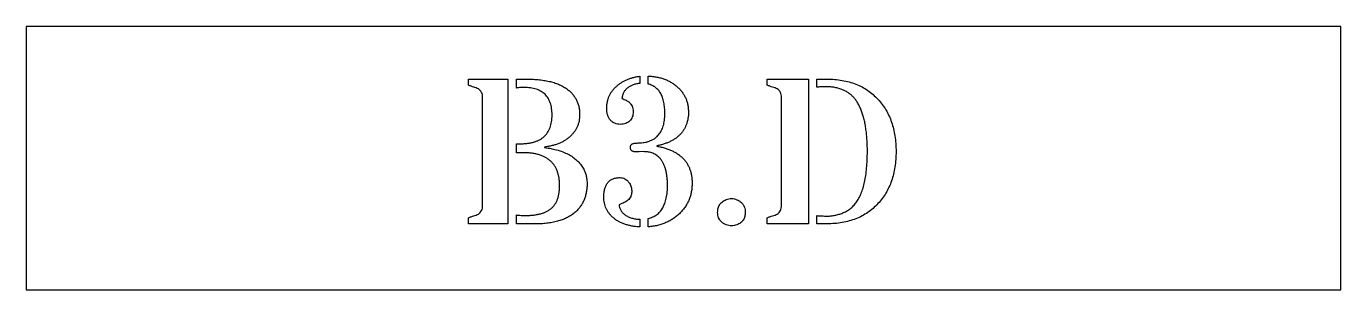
# Model space of a CAD drawing. Header units: millimetres. Extents: x -75 to 75, y -15 to 15.
import ezdxf

# ---------------------------------------------------------------- set-up
doc = ezdxf.new("R2010")
doc.units = ezdxf.units.MM

msp = doc.modelspace()

# ---------------------------------------------------------------- linework, layer by layer
at = {"color": 7, "linetype": 'Continuous', "lineweight": 25}
for p, q in [((75, 15), (-75, 15)), ((-75, 15), (-75, -15)), ((75, -15), (75, 15)), ((-4.99, 9.31), (-4.99, 8.5)), ((-4.03, 8.43), (-4.03, 9.33)), ((-24.54, 8.99), (-20.03, 8.99)), ((-24.54, 8.3), (-24.54, 8.99)), ((-20.03, 8.99), (-20.03, -7.5)), ((-19.07, 7.96), (-19.07, 8.99)), ((-19.07, 8.99), (-17.86, 8.99)), ((9.56, 8.99), (14.25, 8.99)), ((9.56, 8.3), (9.56, 8.99)), ((14.25, 8.99), (14.25, -7.5)), ((15.22, 8.06), (15.22, 8.99)), ((15.22, 8.99), (16.35, 8.99)), ((-22.92, -5.37), (-22.92, 6.85)), ((11.18, -5.37), (11.18, 6.85)), ((-19.07, 0.6), (-19.07, 1.62)), ((-19.07, 1.62), (-18.63, 1.62)), ((-18.23, 0.6), (-19.07, 0.6)), ((-15.87, 1.25), (-15.87, 1.2)), ((-4.54, 0.73), (-5.07, 0.72)), ((-3.04, 1.39), (-3.04, 1.34)), ((-24.54, -7.5), (-24.54, -6.82)), ((-20.03, -7.5), (-24.54, -7.5)), ((-19.07, -7.5), (-19.07, -6.48)), ((-16.81, -7.5), (-19.07, -7.5)), ((-4.99, -6.98), (-4.99, -7.85)), ((-4.03, -7.84), (-4.03, -6.88)), ((9.56, -7.5), (9.56, -6.82)), ((14.25, -7.5), (9.56, -7.5)), ((15.22, -7.5), (15.22, -6.56)), ((16.35, -7.5), (15.22, -7.5)), ((-75, -15), (75, -15))]:
    msp.add_line(p, q, dxfattribs=at)
for points, knots in [([(-7.7, 8.12), (-7.61, 8.2), (-7.42, 8.36), (-7.13, 8.58), (-6.81, 8.76), (-6.48, 8.92), (-6.13, 9.06), (-5.77, 9.17), (-5.39, 9.26), (-5.12, 9.29), (-4.99, 9.31)], [0, 0, 0, 0, 0.122322, 0.243459, 0.364364, 0.486494, 0.610617, 0.736038, 0.866043, 1, 1, 1, 1]), ([(-4.03, 9.33), (-3.86, 9.32), (-3.53, 9.3), (-3.05, 9.23), (-2.59, 9.12), (-2.16, 8.99), (-1.75, 8.81), (-1.37, 8.6), (-1.01, 8.36), (-0.8, 8.18), (-0.69, 8.08)], [0, 0, 0, 0, 0.139196, 0.272803, 0.40169, 0.525554, 0.646876, 0.765131, 0.882664, 1, 1, 1, 1]), ([(-23.41, 7.87), (-23.49, 7.91), (-23.66, 8), (-23.94, 8.08), (-24.24, 8.17), (-24.44, 8.26), (-24.54, 8.3)], [0, 0, 0, 0, 0.22531, 0.466031, 0.724648, 1, 1, 1, 1]), ([(-22.92, 6.85), (-22.93, 6.97), (-22.94, 7.18), (-23.03, 7.48), (-23.18, 7.72), (-23.34, 7.82), (-23.41, 7.87)], [0, 0, 0, 0, 0.290745, 0.539847, 0.771163, 1, 1, 1, 1]), ([(-18.23, 8.03), (-18.32, 8.03), (-18.48, 8.04), (-18.71, 8.02), (-18.9, 8), (-19.02, 7.97), (-19.07, 7.96)], [0, 0, 0, 0, 0.3105938, 0.5810695, 0.8076348, 1, 1, 1, 1]), ([(-15, 4.9), (-15, 5.03), (-15.01, 5.28), (-15.04, 5.63), (-15.1, 5.96), (-15.19, 6.27), (-15.31, 6.55), (-15.45, 6.81), (-15.61, 7.05), (-15.8, 7.26), (-16.02, 7.44), (-16.26, 7.6), (-16.53, 7.74), (-16.82, 7.85), (-17.14, 7.93), (-17.48, 7.99), (-17.85, 8.03), (-18.1, 8.03), (-18.23, 8.03)], [0, 0, 0, 0, 0.073256, 0.142857, 0.20786, 0.269568, 0.327778, 0.384347, 0.439742, 0.493912, 0.549134, 0.604879, 0.662323, 0.722146, 0.785595, 0.852562, 0.924084, 1, 1, 1, 1]), ([(-17.86, 8.99), (-17.62, 8.98), (-17.14, 8.98), (-16.44, 8.92), (-15.8, 8.83), (-15.2, 8.71), (-14.64, 8.55), (-14.14, 8.35), (-13.68, 8.12), (-13.4, 7.93), (-13.27, 7.84)], [0, 0, 0, 0, 0.153647, 0.297705, 0.433299, 0.560245, 0.679386, 0.791625, 0.898345, 1, 1, 1, 1]), ([(-13.27, 7.84), (-13.16, 7.75), (-12.93, 7.58), (-12.65, 7.27), (-12.4, 6.94), (-12.2, 6.59), (-12.04, 6.21), (-11.93, 5.81), (-11.86, 5.38), (-11.86, 5.08), (-11.85, 4.93)], [0, 0, 0, 0, 0.128318, 0.251031, 0.372069, 0.491818, 0.612166, 0.735956, 0.865148, 1, 1, 1, 1]), ([(-6.23, 6.38), (-6.16, 6.31), (-6.01, 6.16), (-5.86, 5.9), (-5.77, 5.6), (-5.74, 5.29), (-5.76, 4.97), (-5.83, 4.68), (-5.96, 4.43), (-6.13, 4.21), (-6.35, 4.05), (-6.6, 3.92), (-6.89, 3.85), (-7.21, 3.82), (-7.53, 3.85), (-7.83, 3.94), (-8.1, 4.09), (-8.34, 4.3), (-8.53, 4.56), (-8.66, 4.87), (-8.75, 5.23), (-8.77, 5.62), (-8.75, 6.01), (-8.7, 6.39), (-8.61, 6.74), (-8.49, 7.06), (-8.33, 7.35), (-8.15, 7.62), (-7.94, 7.88), (-7.78, 8.04), (-7.7, 8.12)], [0, 0, 0, 0, 0.034461, 0.067224, 0.10105, 0.136607, 0.171719, 0.2043, 0.234934, 0.265008, 0.295081, 0.325715, 0.358665, 0.394537, 0.430851, 0.464933, 0.498496, 0.533007, 0.5684, 0.605379, 0.645255, 0.689125, 0.73407, 0.775941, 0.815631, 0.852734, 0.889335, 0.925537, 0.962327, 1, 1, 1, 1]), ([(-4.99, 8.5), (-5.12, 8.48), (-5.37, 8.46), (-5.73, 8.35), (-6.06, 8.21), (-6.36, 8.02), (-6.62, 7.78), (-6.82, 7.49), (-6.96, 7.16), (-7.01, 6.91), (-7.03, 6.78)], [0, 0, 0, 0, 0.133908, 0.26202, 0.384959, 0.505784, 0.624733, 0.742932, 0.866485, 1, 1, 1, 1]), ([(-2.13, 5.03), (-2.13, 5.26), (-2.14, 5.7), (-2.23, 6.32), (-2.38, 6.87), (-2.58, 7.34), (-2.85, 7.73), (-3.19, 8.05), (-3.58, 8.29), (-3.88, 8.38), (-4.03, 8.43)], [0, 0, 0, 0, 0.164408, 0.31148, 0.443838, 0.563959, 0.674934, 0.781338, 0.887875, 1, 1, 1, 1]), ([(-0.69, 8.08), (-0.59, 7.99), (-0.39, 7.8), (-0.14, 7.49), (0.08, 7.16), (0.26, 6.81), (0.4, 6.45), (0.49, 6.07), (0.55, 5.67), (0.56, 5.4), (0.56, 5.26)], [0, 0, 0, 0, 0.129921, 0.255852, 0.379054, 0.500379, 0.621819, 0.744499, 0.870142, 1, 1, 1, 1]), ([(10.69, 7.87), (10.61, 7.91), (10.44, 8), (10.16, 8.08), (9.86, 8.17), (9.66, 8.26), (9.56, 8.3)], [0, 0, 0, 0, 0.22531, 0.466031, 0.724648, 1, 1, 1, 1]), ([(11.18, 6.85), (11.17, 6.97), (11.16, 7.18), (11.07, 7.48), (10.92, 7.72), (10.77, 7.82), (10.69, 7.87)], [0, 0, 0, 0, 0.290745, 0.539847, 0.771163, 1, 1, 1, 1]), ([(18.16, 7.77), (18.02, 7.82), (17.72, 7.93), (17.28, 8.04), (16.83, 8.1), (16.41, 8.12), (16.02, 8.11), (15.69, 8.11), (15.43, 8.09), (15.28, 8.07), (15.22, 8.06)], [0, 0, 0, 0, 0.158773, 0.311478, 0.460153, 0.60623, 0.738362, 0.848714, 0.935159, 1, 1, 1, 1]), ([(16.35, 8.99), (16.65, 8.98), (17.24, 8.97), (18.1, 8.86), (18.91, 8.68), (19.67, 8.43), (20.38, 8.11), (21.03, 7.7), (21.65, 7.24), (22.01, 6.88), (22.19, 6.69)], [0, 0, 0, 0, 0.140012, 0.273036, 0.400556, 0.523866, 0.64384, 0.761988, 0.879988, 1, 1, 1, 1]), ([(20.98, 0.75), (20.98, 0.99), (20.98, 1.46), (20.94, 2.14), (20.89, 2.79), (20.81, 3.4), (20.71, 3.97), (20.6, 4.5), (20.45, 5), (20.29, 5.46), (20.1, 5.88), (19.89, 6.26), (19.66, 6.61), (19.41, 6.92), (19.13, 7.19), (18.83, 7.42), (18.51, 7.62), (18.28, 7.72), (18.16, 7.77)], [0, 0, 0, 0, 0.090101, 0.175154, 0.256099, 0.332618, 0.404913, 0.473083, 0.537435, 0.598096, 0.655333, 0.70967, 0.761905, 0.811288, 0.859222, 0.906594, 0.953167, 1, 1, 1, 1]), ([(-7.03, 6.78), (-6.94, 6.75), (-6.78, 6.69), (-6.56, 6.58), (-6.37, 6.49), (-6.28, 6.41), (-6.23, 6.38)], [0, 0, 0, 0, 0.320156, 0.589764, 0.816871, 1, 1, 1, 1]), ([(22.19, 6.69), (22.36, 6.5), (22.69, 6.12), (23.11, 5.49), (23.46, 4.81), (23.76, 4.09), (23.98, 3.32), (24.14, 2.5), (24.24, 1.64), (24.25, 1.05), (24.26, 0.75)], [0, 0, 0, 0, 0.117448, 0.234368, 0.35252, 0.472918, 0.596868, 0.725275, 0.859575, 1, 1, 1, 1]), ([(-18.63, 1.62), (-18.48, 1.62), (-18.2, 1.63), (-17.78, 1.67), (-17.4, 1.73), (-17.05, 1.82), (-16.72, 1.93), (-16.42, 2.07), (-16.15, 2.24), (-15.9, 2.44), (-15.69, 2.65), (-15.5, 2.9), (-15.35, 3.17), (-15.22, 3.47), (-15.12, 3.79), (-15.05, 4.14), (-15.01, 4.51), (-15, 4.77), (-15, 4.9)], [0, 0, 0, 0, 0.078446, 0.152262, 0.221245, 0.286318, 0.347922, 0.406837, 0.463262, 0.518174, 0.572319, 0.626961, 0.682122, 0.739471, 0.799145, 0.862337, 0.928901, 1, 1, 1, 1]), ([(-11.85, 4.93), (-11.86, 4.81), (-11.86, 4.57), (-11.92, 4.22), (-12, 3.88), (-12.12, 3.56), (-12.28, 3.26), (-12.46, 2.96), (-12.69, 2.69), (-12.86, 2.53), (-12.94, 2.44)], [0, 0, 0, 0, 0.130401, 0.255875, 0.378967, 0.500647, 0.622103, 0.744814, 0.870528, 1, 1, 1, 1]), ([(0.56, 5.26), (0.56, 5.14), (0.56, 4.88), (0.52, 4.52), (0.44, 4.17), (0.34, 3.84), (0.22, 3.53), (0.06, 3.24), (-0.12, 2.97), (-0.33, 2.72), (-0.58, 2.48), (-0.84, 2.27), (-1.14, 2.08), (-1.47, 1.89), (-1.82, 1.74), (-2.2, 1.6), (-2.61, 1.48), (-2.9, 1.42), (-3.04, 1.39)], [0, 0, 0, 0, 0.0661067, 0.1290315, 0.1893043, 0.2484584, 0.3050883, 0.3620978, 0.4177234, 0.4738379, 0.5314031, 0.5905455, 0.6510804, 0.714446, 0.7807471, 0.8499926, 0.9231593, 1, 1, 1, 1]), ([(-2.85, 2.64), (-2.79, 2.71), (-2.67, 2.86), (-2.53, 3.11), (-2.4, 3.38), (-2.3, 3.66), (-2.22, 3.98), (-2.17, 4.31), (-2.13, 4.66), (-2.13, 4.91), (-2.13, 5.03)], [0, 0, 0, 0, 0.109877, 0.221228, 0.335964, 0.456364, 0.581754, 0.713126, 0.852812, 1, 1, 1, 1]), ([(-12.94, 2.44), (-13.04, 2.36), (-13.22, 2.2), (-13.53, 1.99), (-13.86, 1.81), (-14.22, 1.64), (-14.59, 1.51), (-15, 1.4), (-15.42, 1.31), (-15.72, 1.27), (-15.87, 1.25)], [0, 0, 0, 0, 0.114026, 0.22952, 0.347419, 0.468605, 0.593892, 0.722696, 0.858311, 1, 1, 1, 1]), ([(-5.4, 0.7), (-5.45, 0.7), (-5.55, 0.7), (-5.68, 0.73), (-5.8, 0.76), (-5.9, 0.82), (-5.97, 0.9), (-6.02, 0.98), (-6.06, 1.09), (-6.06, 1.2), (-6.06, 1.31), (-6.02, 1.42), (-5.97, 1.51), (-5.9, 1.58), (-5.8, 1.64), (-5.68, 1.67), (-5.55, 1.7), (-5.45, 1.7), (-5.4, 1.7)], [0, 0, 0, 0, 0.081858, 0.153864, 0.218805, 0.27584, 0.32981, 0.382792, 0.437973, 0.5, 0.562027, 0.617208, 0.67019, 0.72416, 0.781195, 0.846136, 0.918142, 1, 1, 1, 1]), ([(-5.4, 1.7), (-5.25, 1.71), (-4.99, 1.72), (-4.64, 1.75), (-4.36, 1.79), (-4.1, 1.85), (-3.82, 1.96), (-3.55, 2.07), (-3.32, 2.19), (-3.15, 2.32), (-2.99, 2.47), (-2.9, 2.58), (-2.85, 2.64)], [0, 0, 0, 0, 0.154296, 0.280653, 0.378131, 0.448389, 0.566687, 0.697476, 0.76751, 0.840837, 0.917791, 1, 1, 1, 1]), ([(-14.14, -3.13), (-14.14, -2.98), (-14.15, -2.7), (-14.19, -2.28), (-14.28, -1.9), (-14.38, -1.54), (-14.53, -1.2), (-14.7, -0.89), (-14.92, -0.61), (-15.15, -0.36), (-15.43, -0.13), (-15.73, 0.07), (-16.07, 0.23), (-16.44, 0.37), (-16.84, 0.47), (-17.28, 0.55), (-17.74, 0.59), (-18.07, 0.6), (-18.23, 0.6)], [0, 0, 0, 0, 0.0689987, 0.1345251, 0.1967076, 0.255779, 0.3131623, 0.368581, 0.4236288, 0.478556, 0.5344406, 0.5913599, 0.6501136, 0.7119396, 0.7776479, 0.8470852, 0.9212529, 1, 1, 1, 1]), ([(-15.87, 1.2), (-15.59, 1.16), (-15.06, 1.08), (-14.31, 0.89), (-13.63, 0.65), (-13.03, 0.37), (-12.5, 0.03), (-12.05, -0.36), (-11.67, -0.79), (-11.48, -1.12), (-11.39, -1.28)], [0, 0, 0, 0, 0.157151, 0.301642, 0.43576, 0.56019, 0.676573, 0.787327, 0.89395, 1, 1, 1, 1]), ([(-5.07, 0.72), (-5.13, 0.71), (-5.24, 0.7), (-5.34, 0.7), (-5.4, 0.7)], [0, 0, 0, 0, 0.500452, 1, 1, 1, 1]), ([(-2.68, -0.05), (-2.74, 0.01), (-2.86, 0.13), (-3.06, 0.3), (-3.27, 0.43), (-3.5, 0.54), (-3.74, 0.62), (-3.99, 0.69), (-4.26, 0.72), (-4.45, 0.72), (-4.54, 0.73)], [0, 0, 0, 0, 0.124088, 0.244066, 0.365327, 0.485271, 0.60778, 0.732254, 0.864085, 1, 1, 1, 1]), ([(-3.04, 1.34), (-2.88, 1.31), (-2.56, 1.25), (-2.11, 1.13), (-1.68, 0.98), (-1.28, 0.82), (-0.92, 0.63), (-0.59, 0.42), (-0.29, 0.19), (-0.02, -0.07), (0.22, -0.34), (0.42, -0.64), (0.6, -0.96), (0.74, -1.31), (0.85, -1.67), (0.93, -2.06), (0.97, -2.47), (0.98, -2.75), (0.98, -2.89)], [0, 0, 0, 0, 0.077105, 0.149757, 0.219408, 0.285215, 0.348747, 0.409259, 0.467258, 0.524458, 0.580663, 0.636588, 0.693016, 0.750023, 0.80893, 0.869759, 0.933445, 1, 1, 1, 1]), ([(19.71, -5.06), (19.81, -4.91), (20.03, -4.59), (20.28, -4.03), (20.5, -3.41), (20.68, -2.72), (20.82, -1.96), (20.91, -1.12), (20.97, -0.21), (20.98, 0.42), (20.98, 0.75)], [0, 0, 0, 0, 0.0923712, 0.1919181, 0.3006526, 0.4188231, 0.5473165, 0.6866073, 0.8371804, 1, 1, 1, 1]), ([(24.26, 0.75), (24.25, 0.45), (24.24, -0.14), (24.14, -1.01), (23.98, -1.83), (23.76, -2.6), (23.46, -3.32), (23.11, -4), (22.69, -4.63), (22.36, -5.01), (22.19, -5.2)], [0, 0, 0, 0, 0.1406652, 0.2752152, 0.4038786, 0.5275708, 0.6482118, 0.7661187, 0.8827963, 1, 1, 1, 1]), ([(-11.39, -1.28), (-11.33, -1.4), (-11.21, -1.65), (-11.09, -2.07), (-11.02, -2.51), (-11, -2.97), (-11.02, -3.44), (-11.08, -3.9), (-11.19, -4.34), (-11.34, -4.77), (-11.53, -5.17), (-11.77, -5.54), (-12.05, -5.89), (-12.27, -6.1), (-12.39, -6.2)], [0, 0, 0, 0, 0.076447, 0.155001, 0.237975, 0.325088, 0.413448, 0.499301, 0.583548, 0.666899, 0.749297, 0.831279, 0.9145, 1, 1, 1, 1]), ([(-1.83, -3.08), (-1.83, -2.91), (-1.83, -2.59), (-1.88, -2.13), (-1.94, -1.69), (-2.03, -1.29), (-2.15, -0.93), (-2.3, -0.6), (-2.47, -0.31), (-2.61, -0.13), (-2.68, -0.05)], [0, 0, 0, 0, 0.155063, 0.299947, 0.436163, 0.56244, 0.681098, 0.792571, 0.897991, 1, 1, 1, 1]), ([(-9.1, -4.46), (-9.09, -4.29), (-9.08, -3.96), (-9, -3.5), (-8.85, -3.11), (-8.64, -2.78), (-8.37, -2.53), (-8.04, -2.35), (-7.65, -2.25), (-7.37, -2.24), (-7.22, -2.23)], [0, 0, 0, 0, 0.157023, 0.295567, 0.418324, 0.530729, 0.638739, 0.749024, 0.867599, 1, 1, 1, 1]), ([(-7.22, -2.23), (-7.13, -2.24), (-6.95, -2.25), (-6.69, -2.35), (-6.45, -2.52), (-6.32, -2.66), (-6.26, -2.74)], [0, 0, 0, 0, 0.242249, 0.483307, 0.728413, 1, 1, 1, 1]), ([(-6.26, -2.74), (-6.2, -2.82), (-6.1, -2.97), (-5.99, -3.21), (-5.92, -3.45), (-5.91, -3.68), (-5.91, -3.89), (-5.93, -4.08), (-5.97, -4.24), (-6.04, -4.42), (-6.15, -4.62), (-6.28, -4.75), (-6.34, -4.81)], [0, 0, 0, 0, 0.125485, 0.240921, 0.348079, 0.450173, 0.54432, 0.626781, 0.70152, 0.766357, 0.884016, 1, 1, 1, 1]), ([(0.98, -2.89), (0.98, -3.06), (0.97, -3.38), (0.9, -3.85), (0.8, -4.3), (0.65, -4.73), (0.46, -5.14), (0.22, -5.54), (-0.06, -5.91), (-0.28, -6.14), (-0.39, -6.26)], [0, 0, 0, 0, 0.130928, 0.257428, 0.380543, 0.502316, 0.624305, 0.747061, 0.872162, 1, 1, 1, 1]), ([(-18.03, -6.55), (-17.87, -6.55), (-17.55, -6.54), (-17.1, -6.5), (-16.68, -6.44), (-16.29, -6.35), (-15.94, -6.24), (-15.62, -6.1), (-15.33, -5.93), (-15.08, -5.74), (-14.85, -5.52), (-14.66, -5.27), (-14.5, -4.99), (-14.36, -4.68), (-14.27, -4.33), (-14.19, -3.96), (-14.15, -3.55), (-14.14, -3.27), (-14.14, -3.13)], [0, 0, 0, 0, 0.081086, 0.157228, 0.227549, 0.293644, 0.355817, 0.413717, 0.468833, 0.521374, 0.572998, 0.625887, 0.67972, 0.736632, 0.795933, 0.859291, 0.927533, 1, 1, 1, 1]), ([(-8.03, -6.79), (-8.12, -6.71), (-8.29, -6.56), (-8.5, -6.3), (-8.69, -6.03), (-8.84, -5.75), (-8.95, -5.45), (-9.04, -5.13), (-9.09, -4.8), (-9.1, -4.58), (-9.1, -4.46)], [0, 0, 0, 0, 0.131337, 0.257541, 0.380001, 0.501389, 0.621479, 0.745281, 0.869979, 1, 1, 1, 1]), ([(-4.03, -6.88), (-3.94, -6.86), (-3.76, -6.82), (-3.51, -6.72), (-3.28, -6.61), (-3.06, -6.47), (-2.86, -6.31), (-2.68, -6.12), (-2.52, -5.91), (-2.37, -5.69), (-2.24, -5.44), (-2.13, -5.17), (-2.04, -4.87), (-1.96, -4.56), (-1.9, -4.22), (-1.85, -3.86), (-1.83, -3.47), (-1.83, -3.21), (-1.83, -3.08)], [0, 0, 0, 0, 0.057856, 0.112932, 0.167385, 0.220231, 0.2737, 0.327384, 0.381974, 0.438393, 0.496373, 0.557694, 0.621572, 0.689494, 0.760733, 0.836512, 0.916173, 1, 1, 1, 1]), ([(-23.41, -6.39), (-23.34, -6.33), (-23.18, -6.23), (-23.03, -5.99), (-22.94, -5.69), (-22.93, -5.48), (-22.92, -5.37)], [0, 0, 0, 0, 0.228837, 0.460153, 0.709255, 1, 1, 1, 1]), ([(-6.34, -4.81), (-6.4, -4.86), (-6.53, -4.96), (-6.77, -5.09), (-7.04, -5.21), (-7.24, -5.28), (-7.35, -5.32)], [0, 0, 0, 0, 0.207784, 0.441089, 0.706805, 1, 1, 1, 1]), ([(-7.35, -5.32), (-7.33, -5.43), (-7.31, -5.65), (-7.17, -5.97), (-6.96, -6.25), (-6.76, -6.4), (-6.66, -6.48)], [0, 0, 0, 0, 0.241207, 0.479022, 0.72625, 1, 1, 1, 1]), ([(3.89, -6.19), (3.9, -6.11), (3.9, -5.94), (3.95, -5.71), (4.02, -5.49), (4.13, -5.3), (4.27, -5.13), (4.44, -4.98), (4.63, -4.84), (4.78, -4.77), (4.86, -4.74)], [0, 0, 0, 0, 0.135114, 0.26161, 0.382587, 0.50088, 0.616618, 0.738326, 0.864445, 1, 1, 1, 1]), ([(4.86, -4.74), (4.96, -4.71), (5.16, -4.64), (5.48, -4.61), (5.8, -4.64), (6.1, -4.74), (6.37, -4.88), (6.52, -5.01), (6.6, -5.08)], [0, 0, 0, 0, 0.166771, 0.33821, 0.511644, 0.67895, 0.840794, 1, 1, 1, 1]), ([(6.6, -5.08), (6.67, -5.15), (6.81, -5.3), (6.95, -5.58), (7.04, -5.87), (7.05, -6.08), (7.05, -6.19)], [0, 0, 0, 0, 0.250861, 0.493641, 0.74022, 1, 1, 1, 1]), ([(10.69, -6.39), (10.77, -6.33), (10.92, -6.23), (11.07, -5.99), (11.16, -5.69), (11.17, -5.48), (11.18, -5.37)], [0, 0, 0, 0, 0.228837, 0.460153, 0.709255, 1, 1, 1, 1]), ([(15.22, -6.56), (15.3, -6.57), (15.48, -6.59), (15.78, -6.6), (16.11, -6.61), (16.48, -6.62), (16.88, -6.6), (17.3, -6.53), (17.73, -6.42), (18.17, -6.27), (18.61, -6.07), (19.02, -5.8), (19.39, -5.46), (19.6, -5.2), (19.71, -5.06)], [0, 0, 0, 0, 0.050667, 0.110186, 0.176545, 0.251857, 0.332799, 0.418215, 0.507194, 0.602241, 0.699583, 0.797311, 0.896583, 1, 1, 1, 1]), ([(22.19, -5.2), (22.01, -5.39), (21.65, -5.75), (21.03, -6.22), (20.38, -6.62), (19.67, -6.94), (18.91, -7.19), (18.1, -7.37), (17.24, -7.48), (16.65, -7.49), (16.35, -7.5)], [0, 0, 0, 0, 0.120012, 0.238012, 0.35616, 0.476134, 0.599444, 0.726964, 0.859988, 1, 1, 1, 1]), ([(-24.54, -6.82), (-24.44, -6.77), (-24.24, -6.68), (-23.94, -6.6), (-23.66, -6.51), (-23.49, -6.43), (-23.41, -6.39)], [0, 0, 0, 0, 0.275344, 0.533101, 0.774696, 1, 1, 1, 1]), ([(-19.07, -6.48), (-19.01, -6.49), (-18.89, -6.52), (-18.66, -6.53), (-18.37, -6.55), (-18.15, -6.55), (-18.03, -6.55)], [0, 0, 0, 0, 0.157298, 0.375137, 0.654845, 1, 1, 1, 1]), ([(-12.39, -6.2), (-12.52, -6.31), (-12.78, -6.52), (-13.23, -6.78), (-13.72, -7), (-14.26, -7.18), (-14.83, -7.33), (-15.45, -7.43), (-16.12, -7.49), (-16.57, -7.5), (-16.81, -7.5)], [0, 0, 0, 0, 0.107445, 0.216878, 0.331023, 0.450753, 0.576615, 0.709152, 0.850101, 1, 1, 1, 1]), ([(-4.99, -7.85), (-5.15, -7.84), (-5.45, -7.82), (-5.9, -7.76), (-6.32, -7.66), (-6.71, -7.55), (-7.08, -7.4), (-7.43, -7.22), (-7.75, -7.03), (-7.94, -6.87), (-8.03, -6.79)], [0, 0, 0, 0, 0.14404, 0.2805435, 0.4104719, 0.5361506, 0.6570044, 0.7732395, 0.8872179, 1, 1, 1, 1]), ([(-6.66, -6.48), (-6.55, -6.55), (-6.31, -6.7), (-5.9, -6.85), (-5.46, -6.95), (-5.15, -6.97), (-4.99, -6.98)], [0, 0, 0, 0, 0.23446, 0.473899, 0.728694, 1, 1, 1, 1]), ([(-0.39, -6.26), (-0.5, -6.37), (-0.74, -6.6), (-1.14, -6.89), (-1.55, -7.15), (-2, -7.37), (-2.47, -7.54), (-2.97, -7.69), (-3.49, -7.79), (-3.85, -7.82), (-4.03, -7.84)], [0, 0, 0, 0, 0.121654, 0.242561, 0.363094, 0.483885, 0.607657, 0.734425, 0.86461, 1, 1, 1, 1]), ([(4.35, -7.29), (4.28, -7.22), (4.14, -7.07), (4, -6.8), (3.91, -6.51), (3.9, -6.3), (3.89, -6.19)], [0, 0, 0, 0, 0.247579, 0.490621, 0.737286, 1, 1, 1, 1]), ([(6.1, -7.62), (6, -7.65), (5.8, -7.72), (5.48, -7.74), (5.16, -7.71), (4.85, -7.63), (4.58, -7.49), (4.42, -7.36), (4.35, -7.29)], [0, 0, 0, 0, 0.165695, 0.33838, 0.509242, 0.676696, 0.839618, 1, 1, 1, 1]), ([(7.05, -6.19), (7.05, -6.27), (7.04, -6.44), (7, -6.67), (6.92, -6.88), (6.82, -7.07), (6.68, -7.24), (6.52, -7.39), (6.32, -7.52), (6.17, -7.58), (6.1, -7.62)], [0, 0, 0, 0, 0.136879, 0.264659, 0.384307, 0.501603, 0.618854, 0.739508, 0.865172, 1, 1, 1, 1]), ([(9.56, -6.82), (9.66, -6.77), (9.86, -6.68), (10.16, -6.6), (10.44, -6.51), (10.61, -6.43), (10.69, -6.39)], [0, 0, 0, 0, 0.275344, 0.533101, 0.774696, 1, 1, 1, 1])]:
    msp.add_open_spline(points, degree=3, knots=knots, dxfattribs=at)

doc.saveas('drawing.dxf')
